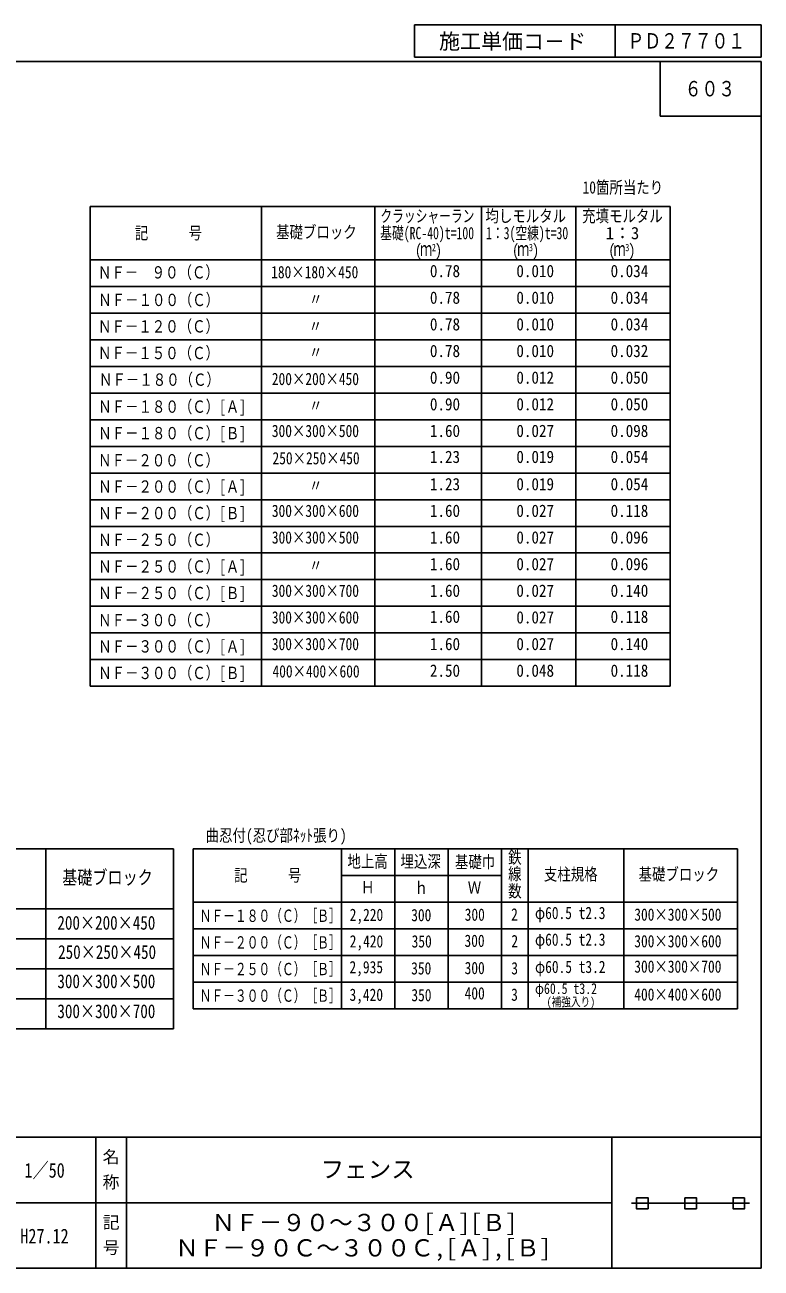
# Model space of a CAD drawing. Units: millimetres at full size, sheet at 1:50; details may follow other scales. Extents: x 193 to 13884, y 4336 to 13669.
# Drawn here: x 8361 to 13884, y 4336 to 13669 of the extents above; entities that cross this region are included whole.
import ezdxf
from ezdxf.enums import TextEntityAlignment as Align

# ---------------------------------------------------------------- set-up
doc = ezdxf.new("R2010")
doc.units = ezdxf.units.MM
doc.header["$LTSCALE"] = 50
for name, color, linetype, lineweight in [('0_2', 7, 'Continuous', 25), ('_0-0_', 7, 'Continuous', 25), ('寸法', 3, 'Continuous', 25)]:
    doc.layers.add(name, color=color, linetype=linetype, lineweight=lineweight)
doc.styles.add('@ＭＳ ゴシック', font='')
doc.styles.add('ＭＳ ゴシック', font='')
doc.styles.get('@ＭＳ ゴシック').set_extended_font_data('@MS Gothic')
doc.styles.get('ＭＳ ゴシック').set_extended_font_data('MS Gothic')

msp = doc.modelspace()

# ---------------------------------------------------------------- linework, layer by layer
at = {"layer": '0_2'}
for p, q in [((12764.92, 4827.53), (7905.18, 4827.53)), ((12911.24, 4823.42), (13798.04, 4823.42))]:
    msp.add_line(p, q, dxfattribs=at)
for points in [[(12948.81, 4864.34), (13035.81, 4864.34), (13035.81, 4782.51), (12948.81, 4782.51)], [(13311.14, 4864.34), (13398.14, 4864.34), (13398.14, 4782.51), (13311.14, 4782.51)], [(13760.47, 4864.34), (13673.47, 4864.34), (13673.47, 4782.51), (13760.47, 4782.51)]]:
    msp.add_lwpolyline(points, close=True, dxfattribs=at)
at = {"layer": '_0-0_'}
for p, q in [((11283.57, 13669.47), (13884.12, 13669.47)), ((11283.57, 13669.47), (11283.57, 13427.59)), ((12789.56, 13669.47), (12789.56, 13427.59)), ((13884.12, 13669.47), (13884.12, 13427.59)), ((11283.57, 13427.59), (13884.12, 13427.59)), ((13127.38, 13395.16), (13127.38, 12985.16)), ((13127.38, 12985.16), (13884.12, 12985.16)), ((8892.37, 5318.98), (8892.37, 4336.64)), ((9122.19, 5318.98), (9122.19, 4336.09)), ((12764.92, 5318.98), (12764.92, 4336.09))]:
    msp.add_line(p, q, dxfattribs=at)
at = {"layer": '_0-0_', "color": 6}
msp.add_line((193.49, 5318.98), (13884.12, 5318.98), dxfattribs=at)
msp.add_lwpolyline([(13884.12, 13395.16), (193.49, 13395.16), (193.49, 4336.09), (13884.12, 4336.09)], close=True, dxfattribs=at)
at = {"layer": '寸法'}
for p, q in [((8849.45, 12304.74), (13201.4, 12304.74)), ((8849.45, 12304.74), (8849.45, 8704.77)), ((10135.93, 12304.74), (10135.93, 8704.77)), ((10987.11, 12304.74), (10987.11, 8704.77)), ((11787.56, 12304.74), (11787.56, 8704.77)), ((12494.48, 12304.74), (12494.48, 8704.77)), ((13201.4, 12304.74), (13201.4, 8704.77)), ((8849.45, 11904.74), (13201.4, 11904.74)), ((8849.45, 11704.74), (13201.4, 11704.74)), ((8849.45, 11504.74), (13201.4, 11504.74)), ((8849.45, 11304.75), (13201.4, 11304.75)), ((8849.45, 11104.75), (13201.4, 11104.75)), ((8849.45, 10904.75), (13201.4, 10904.75)), ((8849.45, 10704.75), (13201.4, 10704.75)), ((8849.45, 10504.75), (13201.4, 10504.75)), ((8849.45, 10304.76), (13201.4, 10304.76)), ((8849.45, 10104.76), (13201.4, 10104.76)), ((8849.45, 9904.76), (13201.4, 9904.76)), ((8849.45, 9704.76), (13201.4, 9704.76)), ((8849.45, 9504.76), (13201.4, 9504.76)), ((8849.45, 9304.77), (13201.4, 9304.77)), ((8849.45, 9104.77), (13201.4, 9104.77)), ((8849.45, 8904.77), (13201.4, 8904.77)), ((8849.45, 8704.77), (13201.4, 8704.77)), ((4882.02, 7483.65), (9474.66, 7483.65)), ((8517.07, 7483.65), (8517.07, 6133.65)), ((9474.66, 7483.65), (9474.66, 6133.65)), ((9623.85, 7483.65), (13706.16, 7483.65)), ((9623.85, 7483.65), (9623.85, 6283.66)), ((10736.25, 7483.65), (10736.25, 6283.66)), ((11136.25, 7483.65), (11136.25, 6283.66)), ((11536.24, 7483.65), (11536.24, 6283.66)), ((11936.24, 7483.65), (11936.24, 6283.66)), ((12136.24, 7483.65), (12136.24, 6283.66)), ((12854.98, 7483.65), (12854.98, 6283.66)), ((13706.16, 7483.65), (13706.16, 6283.66)), ((10737, 7283.65), (11936.24, 7283.65)), ((4882.02, 7033.65), (9474.66, 7033.65)), ((9623.85, 7083.65), (13706.16, 7083.65)), ((9623.85, 6883.65), (13706.16, 6883.65)), ((4882.02, 6808.65), (9474.66, 6808.65)), ((9623.85, 6683.66), (13706.16, 6683.66)), ((4882.02, 6583.65), (9474.66, 6583.65)), ((9623.85, 6483.66), (13706.16, 6483.66)), ((4882.02, 6358.65), (9474.66, 6358.65)), ((9623.85, 6283.66), (13706.16, 6283.66)), ((4882.02, 6133.65), (9474.66, 6133.65))]:
    msp.add_line(p, q, dxfattribs=at)

# ---------------------------------------------------------------- texts
at = {"layer": '_0-0_', "style": 'ＭＳ ゴシック'}
for s, height, p in [('施工単価コ－ド', 115.5, (12019.29, 13546.02)), ('フェンス', 129.3, (10932.49, 5078.26)), ('ＮＦ－９０～３００[Ａ][Ｂ]', 129.3, (10907.61, 4678.61)), ('ＮＦ－９０Ｃ～３００Ｃ,[Ａ],[Ｂ]', 129.3, (10899.32, 4488.4))]:
    msp.add_text(s, height=height, dxfattribs=at).set_placement(p, align=Align.MIDDLE_CENTER)
at = {"layer": '_0-0_', "style": 'ＭＳ ゴシック', "width": 0.8}
for s, height, p in [('ＰＤ２７７０１', 115.5, (13323.02, 13549.51)), ('６０３', 115.5, (13499.83, 13190.5)), ('1／50', 110.9, (8508.94, 5070.54)), ('H27.12', 110.9, (8508, 4576.96))]:
    msp.add_text(s, height=height, dxfattribs=at).set_placement(p, align=Align.MIDDLE_CENTER)
at = {"layer": '_0-0_', "style": '@ＭＳ ゴシック'}
for s, p in [('名 称', (9005.27, 5078.19)), ('記 号', (9006.54, 4586.75))]:
    msp.add_text(s, height=92.38, rotation=270, dxfattribs=at).set_placement(p, align=Align.MIDDLE_CENTER)
at = {"layer": '寸法', "style": 'ＭＳ ゴシック'}
for s, height, width, p in [('10箇所当たり', 92.37, 0.8, (12544.59, 12375.49)), ('クラッシャーラン', 92.37, 0.7, (11027.71, 12160.8)), ('均しモルタル', 92.37, 0.8, (11815.92, 12160.8)), ('充填モルタル', 92.37, 0.8, (12541.49, 12160.8)), ('記\u3000\u3000\u3000号', 92.37, 0.8, (9185.3, 12033.1)), ('基礎ブロック', 92.37, 0.8, (10245.57, 12040.08)), ('基礎(RC-40)t=100', 92.37, 0.7, (11026.63, 12032.58)), ('1：3(空練)t=30', 92.37, 0.7, (11820.63, 12032.58)), ('(\u3000)', 92.37, 0.8, (11288.01, 11903.34)), ('ｍ', 110.8, 0.6, (11325.76, 11899.83)), ('2', 55.42, 0.8, (11414.05, 11953.53)), ('(\u3000)', 92.37, 0.8, (12016.52, 11903.34)), ('ｍ', 110.8, 0.6, (12054.27, 11899.83)), ('3', 55.42, 0.8, (12142.56, 11953.53)), ('(\u3000)', 92.37, 0.8, (12739.11, 11903.34)), ('ｍ', 110.8, 0.6, (12776.86, 11899.83)), ('3', 55.42, 0.8, (12865.15, 11953.53)), ('ＮＦ－\u3000９０（Ｃ）', 92.37, 0.8, (8908.95, 11737.57)), ('180×180×450', 92.37, 0.8, (10208.63, 11739.5)), ('ＮＦ－１００（Ｃ）', 92.37, 0.8, (8911.05, 11530.82)), ('〃', 92.37, 0.8, (10492.69, 11536.37)), ('ＮＦ－１２０（Ｃ）', 92.37, 0.8, (8909.74, 11332.13)), ('〃', 92.37, 0.8, (10490.25, 11333.66)), ('ＮＦ－１５０（Ｃ）', 92.37, 0.8, (8909.74, 11132.13)), ('〃', 92.37, 0.8, (10492.41, 11137.72)), ('ＮＦ－１８０（Ｃ）', 92.37, 0.8, (8916.91, 10932.13)), ('200×200×450', 92.37, 0.8, (10213.72, 10937.72)), ('ＮＦ－１８０（Ｃ）[Ａ]', 92.37, 0.8, (8911.05, 10729.52)), ('〃', 92.37, 0.8, (10492.41, 10737.73)), ('ＮＦ－１８０（Ｃ）[Ｂ]', 92.37, 0.8, (8911.03, 10530.41)), ('300×300×500', 92.37, 0.8, (10213.72, 10547.48)), ('ＮＦ－２００（Ｃ）', 92.37, 0.8, (8909.94, 10327.15)), ('250×250×450', 92.37, 0.8, (10218.6, 10342.61)), ('ＮＦ－２００（Ｃ）[Ａ]', 92.37, 0.8, (8911.05, 10129.53)), ('〃', 92.37, 0.8, (10492.41, 10137.73)), ('ＮＦ－２００（Ｃ）[Ｂ]', 92.37, 0.8, (8911.03, 9930.41)), ('300×300×600', 92.37, 0.8, (10213.72, 9947.49)), ('ＮＦ－２５０（Ｃ）', 92.37, 0.8, (8911.03, 9730.41)), ('300×300×500', 92.37, 0.8, (10213.72, 9747.49)), ('ＮＦ－２５０（Ｃ）[Ａ]', 92.37, 0.8, (8911.05, 9529.53)), ('〃', 92.37, 0.8, (10492.41, 9537.74)), ('ＮＦ－２５０（Ｃ）[Ｂ]', 92.37, 0.8, (8911.03, 9330.42)), ('300×300×700', 92.37, 0.8, (10213.72, 9347.49)), ('ＮＦ－３００（Ｃ）', 92.37, 0.8, (8909.94, 9127.16)), ('300×300×600', 92.37, 0.8, (10213.72, 9147.5)), ('ＮＦ－３００（Ｃ）[Ａ]', 92.37, 0.8, (8911.05, 8929.54)), ('300×300×700', 92.37, 0.8, (10213.72, 8947.5)), ('ＮＦ－３００（Ｃ）[Ｂ]', 92.37, 0.8, (8911.03, 8730.42)), ('400×400×600', 92.37, 0.8, (10218.6, 8742.62)), ('鉄', 92.37, 0.8, (11986.34, 7345.89)), ('地上高', 92.37, 0.8, (10780.53, 7315.6)), ('埋込深', 92.37, 0.8, (11178.77, 7315.27)), ('基礎巾', 92.37, 0.8, (11586.92, 7311.77)), ('基礎ブロック', 103.9, 0.8, (8640.42, 7185.91)), ('記\u3000\u3000\u3000号', 92.37, 0.8, (9930.68, 7212.01)), ('線', 92.37, 0.8, (11986.34, 7222.63)), ('支柱規格', 92.37, 0.8, (12254.22, 7219.22)), ('基礎ブロック', 92.37, 0.8, (12964.62, 7219)), ('Ｈ', 92.37, 0.8, (10882.74, 7121.74)), ('ｈ', 92.37, 0.8, (11284.83, 7116.83)), ('Ｗ', 92.37, 0.8, (11683.39, 7120.57)), ('数', 92.37, 0.8, (11986.61, 7092.96)), ('2,220', 92.37, 0.8, (10797.47, 6914.76)), ('300', 92.37, 0.8, (11259.34, 6912.56)), ('300', 92.37, 0.8, (11660.44, 6916.19)), ('2', 92.37, 0.8, (12008.81, 6917.43)), ('φ60.5 t2.3', 92.37, 0.8, (12187.44, 6928.8)), ('300×300×500', 92.37, 0.8, (12932.77, 6916.63)), ('200×200×450', 103.9, 0.8, (8604.59, 6845.75)), ('2,420', 92.37, 0.8, (10797.69, 6715.69)), ('350', 92.37, 0.8, (11262.31, 6715.53)), ('300', 92.37, 0.8, (11658.87, 6719.8)), ('2', 92.37, 0.8, (12010.7, 6717.53)), ('φ60.5 t2.3', 92.37, 0.8, (12187.44, 6728.8)), ('300×300×600', 92.37, 0.8, (12932.77, 6716.63)), ('250×250×450', 103.9, 0.8, (8610.08, 6626.23)), ('2,935', 92.37, 0.8, (10796.27, 6521.76)), ('350', 92.37, 0.8, (11258.92, 6513.19)), ('300', 92.37, 0.8, (11659.8, 6515.56)), ('3', 92.37, 0.8, (12009.9, 6513.46)), ('φ60.5 t3.2', 92.37, 0.8, (12187.81, 6523.93)), ('300×300×700', 92.37, 0.8, (12932.77, 6526.39)), ('300×300×500', 103.9, 0.8, (8604.59, 6406.72)), ('400', 92.37, 0.8, (11659.97, 6325.48)), ('φ60.5 t3.2', 81.29, 0.8, (12187.81, 6369.73)), ('3,420', 92.37, 0.8, (10796.27, 6314.53)), ('350', 92.37, 0.8, (11260.4, 6312.13)), ('3', 92.37, 0.8, (12009, 6315.36)), ('(補強入り)', 66.51, 0.8, (12275.67, 6281.77)), ('400×400×600', 92.37, 0.8, (12932.77, 6316.64)), ('300×300×700', 103.9, 0.8, (8604.59, 6181.72))]:
    msp.add_text(s, height=height, dxfattribs=dict(at, width=width)).set_placement(p, align=Align.BOTTOM_LEFT)
msp.add_text('1：3', height=92.37, dxfattribs=at).set_placement((12718.29, 12032.58), align=Align.BOTTOM_LEFT)
at = {"layer": '寸法', "style": 'ＭＳ ゴシック', "width": 0.9}
for s, p in [('0.78', (11625.58, 11747.85)), ('0.010', (12330.73, 11747.85)), ('0.034', (13037.65, 11747.85)), ('0.78', (11625.58, 11547.85)), ('0.010', (12330.73, 11547.85)), ('0.034', (13037.65, 11547.85)), ('0.78', (11625.58, 11347.85)), ('0.010', (12330.73, 11347.85)), ('0.034', (13037.65, 11347.85)), ('0.78', (11625.58, 11147.86)), ('0.010', (12330.73, 11147.86)), ('0.032', (13037.65, 11147.86)), ('0.90', (11625.58, 10947.86)), ('0.012', (12330.73, 10947.86)), ('0.050', (13037.65, 10947.86)), ('0.90', (11625.58, 10747.86)), ('0.012', (12330.73, 10747.86)), ('0.050', (13037.65, 10747.86)), ('1.60', (11625.58, 10547.86)), ('0.027', (12330.73, 10547.86)), ('0.098', (13037.65, 10547.86)), ('1.23', (11625.58, 10352.71)), ('0.019', (12330.73, 10352.71)), ('0.054', (13037.65, 10352.71)), ('1.23', (11625.58, 10147.87)), ('0.019', (12330.73, 10147.87)), ('0.054', (13037.65, 10147.87)), ('1.60', (11625.58, 9947.87)), ('0.027', (12330.73, 9947.87)), ('0.118', (13037.65, 9947.87)), ('1.60', (11625.58, 9747.87)), ('0.027', (12330.73, 9747.87)), ('0.096', (13037.65, 9747.87)), ('1.60', (11625.58, 9547.87)), ('0.027', (12330.73, 9547.87)), ('0.096', (13037.65, 9547.87)), ('1.60', (11625.58, 9347.87)), ('0.027', (12330.73, 9347.87)), ('0.140', (13037.65, 9347.87)), ('1.60', (11625.58, 9152.72)), ('0.027', (12330.73, 9147.88)), ('0.118', (13037.65, 9152.72)), ('1.60', (11625.58, 8947.88)), ('0.027', (12330.73, 8947.88)), ('0.140', (13037.65, 8947.88)), ('2.50', (11625.58, 8747.88)), ('0.048', (12330.73, 8747.88)), ('0.118', (13037.65, 8747.88))]:
    msp.add_text(s, height=92.37, dxfattribs=at).set_placement(p, align=Align.BOTTOM_RIGHT)
at = {"layer": '寸法', "style": 'ＭＳ ゴシック'}
for s, width, p in [('曲忍付(忍び部ﾈｯﾄ張り)', 0.8, (10245.91, 7584.72)), ('ＮＦ－１８０（Ｃ）［Ｂ］', 0.7, (10201.29, 6981.56)), ('ＮＦ－２００（Ｃ）［Ｂ］', 0.7, (10201.29, 6781.56)), ('ＮＦ－２５０（Ｃ）［Ｂ］', 0.7, (10201.29, 6581.57)), ('ＮＦ－３００（Ｃ）［Ｂ］', 0.7, (10201.29, 6381.57))]:
    msp.add_text(s, height=92.37, dxfattribs=dict(at, width=width)).set_placement(p, align=Align.MIDDLE_CENTER)

doc.saveas('drawing.dxf')
